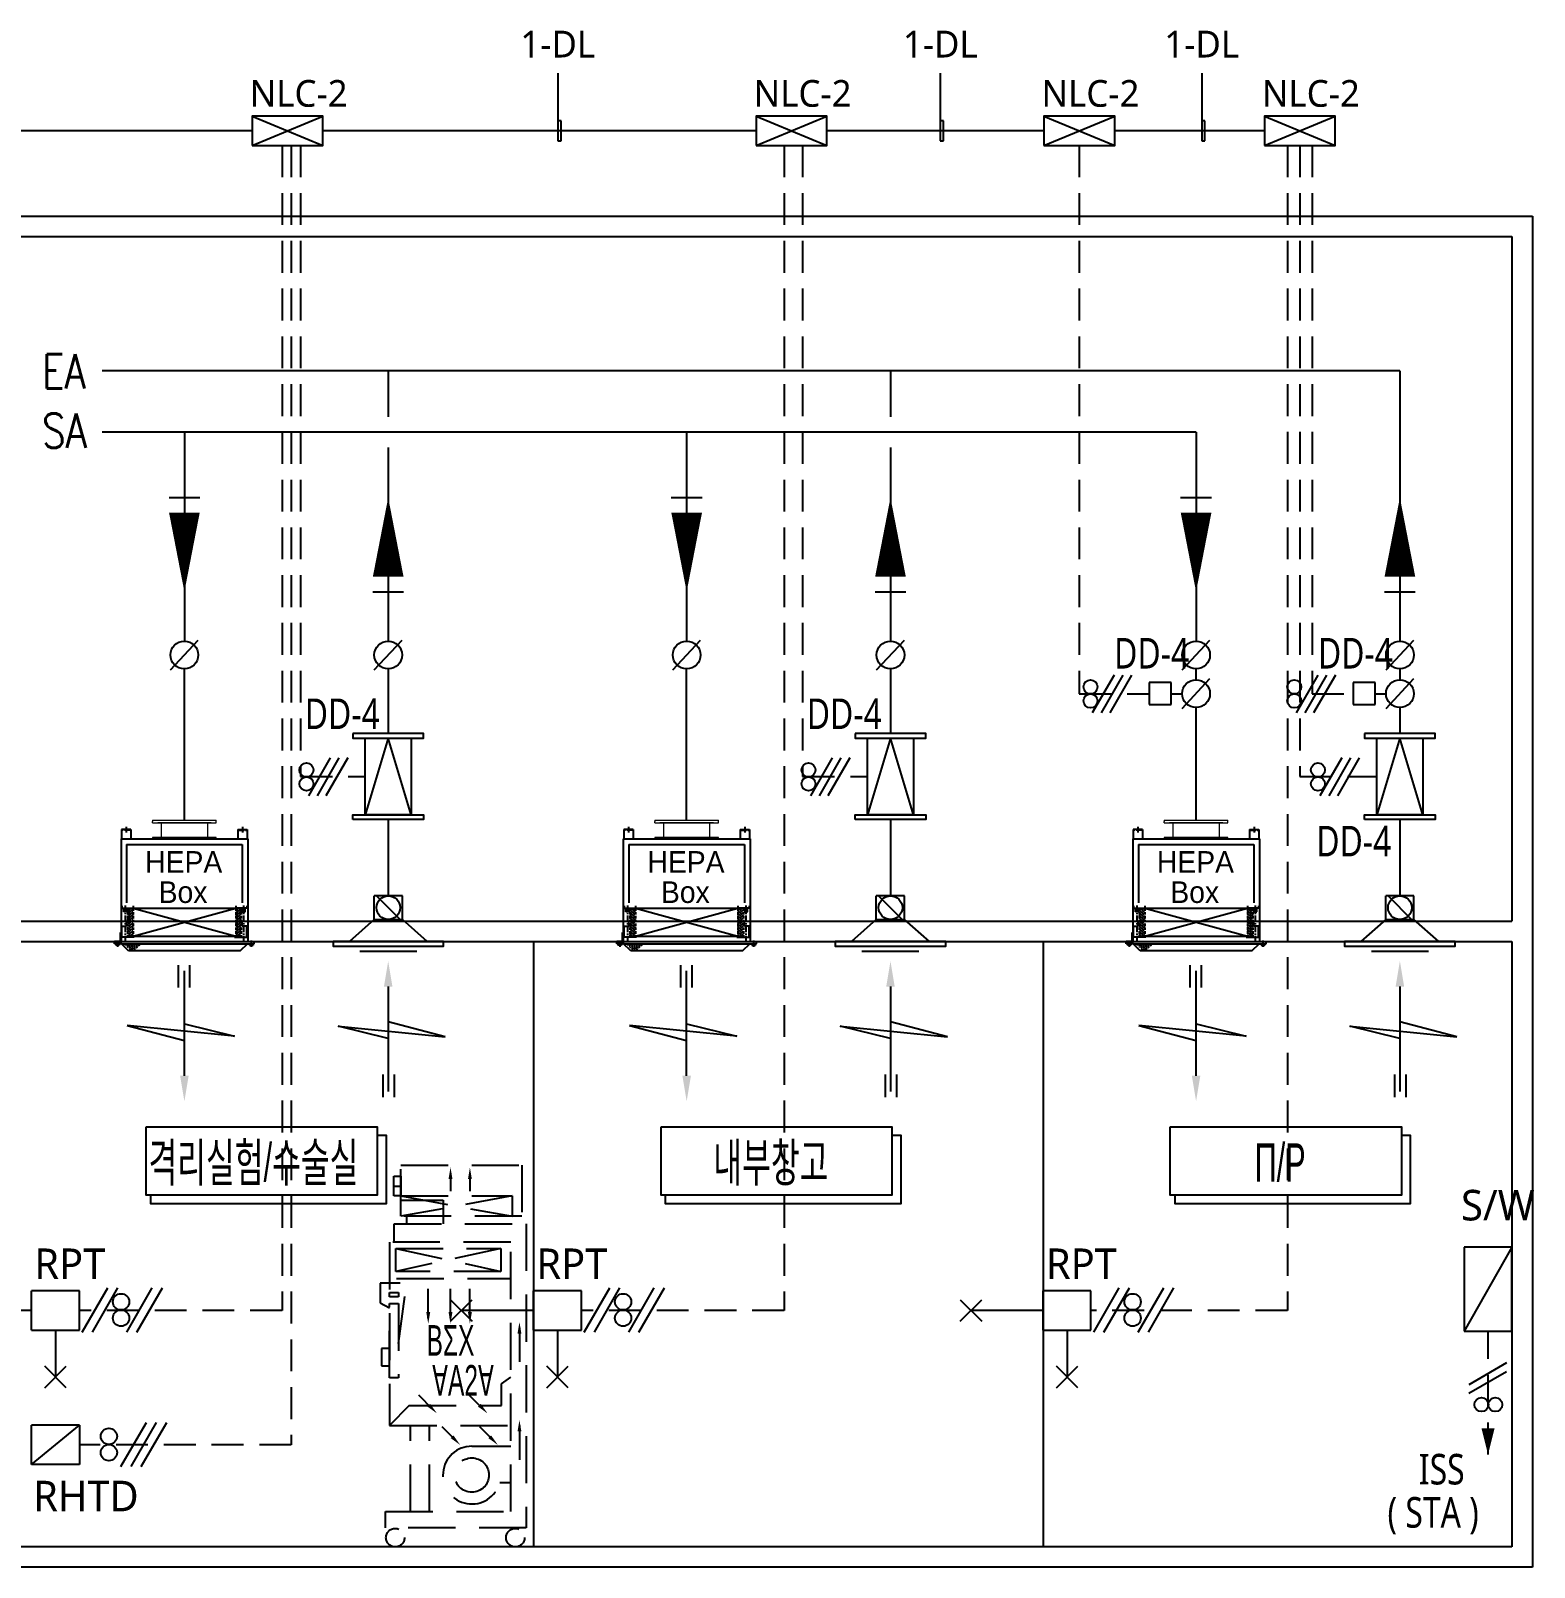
# Model space of a CAD drawing. Header units: millimetres. Extents: x -86 to 11742, y 5229 to 11464.
# Drawn here: x 8891.3 to 9009.4, y 5391.2 to 5511.9 of the extents above; entities that cross this region are included whole.
import ezdxf
from ezdxf.enums import TextEntityAlignment as Align

# ---------------------------------------------------------------- set-up
doc = ezdxf.new("R2010")
doc.units = ezdxf.units.MM
doc.header["$LTSCALE"] = 5
for name, pattern in [('$RECOVER_920808140118-19', [0]), ('CENTER', [2, 1.25, -0.25, 0.25, -0.25]), ('DASHED', [0.75, 0.5, -0.25]), ('HIDDEN', [0.375, 0.25, -0.125])]:
    doc.linetypes.add(name, pattern=pattern)
doc.layers.get('0').update_dxf_attribs({"linetype": 'CONTINUOUS'})
for name, color, linetype in [('2', 2, 'CONTINUOUS'), ('7', 7, 'CONTINUOUS'), ('AUTO', 7, 'CONTINUOUS'), ('NARA', 8, 'CONTINUOUS'), ('장비배치', 2, 'CONTINUOUS')]:
    doc.layers.add(name, color=color, linetype=linetype)
doc.styles.add('GHS', font='ROMANS.shx', dxfattribs={"bigfont": 'GHS.shx'})
doc.styles.add('QQ', font='MALGUN.TTF.TTF')
doc.styles.add('SAMOO', font='Gulim.ttf')
doc.styles.get("Standard").update_dxf_attribs({"font": 'SYMBOL'})
pattern_1 = [(45, (-7996.556, -1174.573), (1e-15, 13.147562), [27.89019, -9.29673]), (135, (-7989.982, -1168), (1e-15, 13.147562), [27.89019, -9.29673])]

# ---------------------------------------------------------------- blocks, each defined once
blk = doc.blocks.new('ARW')
at = {"color": 1}
for p, q in [((-41, 663), (-41, 833)), ((44, 663), (44, 833)), ((0, 0), (0, 790)), ((0, 391), (-377, 298)), ((-377, 298), (429, 379)), ((429, 379), (0, 266))]:
    blk.add_line(p, q, dxfattribs=at)
blk.add_solid([(32, 2), (-32, 2), (0, -190)], dxfattribs=at)
blk = doc.blocks.new('A$C7EE361AC')
at = {"color": 5}
blk.add_line((12, 366), (253, 125), dxfattribs=at)
blk.add_circle((133, 246), 121, dxfattribs=at)
at = {"layer": '2'}
for p, q in [((-12, 125), (-12, 366)), ((277, 366), (-12, 366)), ((277, 125), (277, 366)), ((-12, 125), (-265, -99)), ((-12, 125), (277, 125)), ((530, -99), (277, 125)), ((424, -203), (-159, -203))]:
    blk.add_line(p, q, dxfattribs=at)
blk.add_lwpolyline([(697, -99), (-432, -99), (-432, -147), (697, -147)], close=True, dxfattribs=at)
blk = doc.blocks.new('HB-S1')
at = {"layer": '7', "ltscale": 5}
h = blk.add_hatch(dxfattribs=at)
h.set_pattern_fill('AR-HBONE', color=5, scale=0.091503, style=0)
h.set_pattern_definition(pattern_1)
h.paths.add_polyline_path([(-279.1, 25.3), (-251.6, 25.3), (-251.6, 162.6), (-279.1, 162.6)])
h = blk.add_hatch(dxfattribs=at)
h.set_pattern_fill('AR-HBONE', color=5, scale=0.091503, style=0)
h.set_pattern_definition(pattern_1)
h.paths.add_polyline_path([(279.1, 162.6), (251.6, 162.6), (251.6, 25.3), (279.1, 25.3)])
at = {"ltscale": 5}
for p, q in [((-262.5, 549), (-308.3, 549)), ((-308.3, 549), (-308.3, 503.3)), ((-262.5, 549), (-262.5, 503.3)), ((262.5, 549), (308.3, 549)), ((262.5, 549), (262.5, 503.3)), ((308.3, 549), (308.3, 503.3))]:
    blk.add_line(p, q, dxfattribs=at)
at = {"color": 2, "linetype": 'Continuous', "lineweight": 15}
for p, q in [((-156.5, 594.6), (156.5, 594.6)), ((-156.5, 594.6), (-156.5, 588)), ((-156.5, 581.4), (-156.5, 588)), ((-156.5, 581.4), (156.5, 581.4)), ((131.1, 581.4), (-131.1, 581.4)), ((-114.4, 581.4), (-114.4, 510.4)), ((114.4, 510.4), (114.4, 581.4)), ((156.5, 588), (156.5, 594.6)), ((156.5, 581.4), (156.5, 588)), ((156.5, 510.4), (-156.5, 510.4)), ((-156.5, 510.4), (-156.5, 503.3)), ((156.5, 503.3), (-156.5, 503.3)), ((0, 503.3), (156.5, 503.3)), ((156.5, 503.3), (156.5, 510.4))]:
    blk.add_line(p, q, dxfattribs=at)
at = {"color": 2, "ltscale": 5}
for p, q in [((-311, 503.3), (-311, 0)), ((-311, 503.3), (311, 503.3)), ((-311, 492.2), (-311, 0)), ((311, 503.3), (311, 0)), ((-311, 0), (-343.1, 0)), ((-343.1, -11.2), (-343.1, 0)), ((-311, 0), (311, 0)), ((311, 0), (343.1, 0)), ((343.1, -11.2), (343.1, 0)), ((-306.8, -11.2), (-343.1, -11.2)), ((-337, -11.2), (-337, -19)), ((-319.3, -19), (-337, -19)), ((-319.3, -11.2), (-319.3, -19)), ((-306.8, -11.2), (306.8, -11.2)), ((274.2, -45.8), (-274.2, -45.8)), ((306.8, -11.2), (343.1, -11.2)), ((319.3, -11.2), (319.3, -19)), ((319.3, -19), (337, -19)), ((337, -11.2), (337, -19))]:
    blk.add_line(p, q, dxfattribs=at)
at = {"color": 5, "linetype": '$RECOVER_920808140118-19', "ltscale": 5}
for p, q in [((-283.3, 475.5), (-283.3, 190)), ((-283.3, 475.5), (283.3, 475.5)), ((283.3, 475.5), (283.3, 190))]:
    blk.add_line(p, q, dxfattribs=at)
at = {"color": 5, "ltscale": 5}
for p, q in [((-306.5, 173.7), (-306.5, 162.6)), ((-306.5, 162.6), (-251.6, 162.6)), ((-297.8, 144.7), (-297.8, 162.6)), ((-283.7, 162.6), (-283.7, 144.7)), ((-251.6, 173.7), (-251.6, 162.6)), ((251.6, 173.7), (251.6, 162.6)), ((306.5, 162.6), (251.6, 162.6)), ((283.7, 162.6), (283.7, 144.7)), ((297.8, 144.7), (297.8, 162.6)), ((306.5, 173.7), (306.5, 162.6)), ((-283.7, 144.7), (-297.8, 144.7)), ((-283.7, 74.4), (-283.7, 102.1)), ((283.7, 144.7), (297.8, 144.7)), ((283.7, 74.4), (283.7, 102.1)), ((-306.5, 20.7), (-306.5, 74.4)), ((-306.5, 74.4), (-283.7, 74.4)), ((-246.3, 20.7), (-306.5, 20.7)), ((246.3, 20.7), (306.5, 20.7)), ((306.5, 74.4), (283.7, 74.4)), ((306.5, 20.7), (306.5, 74.4))]:
    blk.add_line(p, q, dxfattribs=at)
at = {"layer": '7', "color": 1, "linetype": 'CENTER', "ltscale": 5}
for p, q in [((-262.5, 546.1), (-308.3, 546.1)), ((-285.4, 562.8), (-285.4, 534.8)), ((262.5, 546.1), (308.3, 546.1)), ((285.4, 562.8), (285.4, 534.8)), ((-290.7, 176.6), (-290.7, 3.5)), ((290.7, 176.6), (290.7, 3.5)), ((-328.2, 4.9), (-328.2, -30.2)), ((328.2, 4.9), (328.2, -30.2))]:
    blk.add_line(p, q, dxfattribs=at)
at = {"layer": '7', "color": 5, "linetype": 'DASHED', "ltscale": 5}
for p, q in [((-279.1, 162.6), (-279.1, 25.3)), ((-251.6, 162.6), (-251.6, 25.3)), ((251.6, 162.6), (251.6, 25.3)), ((279.1, 162.6), (279.1, 25.3))]:
    blk.add_line(p, q, dxfattribs=at)
at = {"layer": '7', "color": 5, "linetype": 'Continuous', "ltscale": 0.3}
for p, q in [((-251.6, 162.6), (251.6, 162.6)), ((-251.6, 25.3), (251.6, 162.6)), ((-251.6, 162.6), (251.6, 25.3)), ((-279.1, 25.3), (279.1, 25.3))]:
    blk.add_line(p, q, dxfattribs=at)
at = {"layer": '7', "color": 1, "ltscale": 5}
blk.add_line((-315.9, 43.7), (-315.9, 2.7), dxfattribs=at)
at = {"layer": '7', "color": 2, "ltscale": 5}
for p, q in [((-274.2, -45.8), (-311, -11.1)), ((274.2, -45.8), (311, -11.1))]:
    blk.add_line(p, q, dxfattribs=at)
at = {"layer": '7', "color": 5, "linetype": 'CENTER'}
for centre in [(-282.8, -17.3), (-272, -17.3), (-272, -27.9), (-260.6, -17.3), (-260.6, -27.9), (-260.6, -38.9), (-249.3, -17.3), (-249.3, -27.9), (-249.3, -38.9), (-238, -17.3), (-238, -27.9), (-226.1, -17.3)]:
    blk.add_circle(centre, 4.77, dxfattribs=at)
at = {"layer": '7', "color": 1, "style": 'SAMOO'}
for s, p in [('HEPA', (-3.2, 389.8)), ('Box', (-6.6, 241))]:
    blk.add_text(s, height=106.23, dxfattribs=at).set_placement(p, align=Align.MIDDLE)
blk = doc.blocks.new('bsc-af')
at = {"layer": '장비배치', "color": 5, "linetype": 'HIDDEN', "ltscale": 200}
for p, q in [((292.8, 1979.5), (292.8, 1883.4)), ((395.7, 1979.5), (395.7, 1883.4)), ((30.3, 1858.9), (618.6, 1750.9)), ((618.6, 1858.9), (30.3, 1750.9)), ((30.3, 1858.9), (618.6, 1858.9)), ((618.6, 1858.9), (618.6, 1750.9)), ((3.4, 1579.9), (559.8, 1459.1)), ((559.8, 1579.9), (3.4, 1459.1)), ((174.9, 1212.1), (174.9, 1367.6)), ((292.8, 1212.1), (292.8, 1367.6)), ((395.7, 1212.1), (395.7, 1367.6)), ((657.9, 1160), (657.9, 979.4)), ((199.8, 728.4), (124.6, 803.6)), ((467.5, 728.4), (392.3, 803.6)), ((323.2, 561.1), (248, 636.2)), ((522.6, 561.1), (447.4, 636.2)), ((657.9, 642.5), (657.9, 461.9)), ((405.5, 533.2), (611.6, 533.2)), ((553.3, 341.6), (611.6, 341.6))]:
    blk.add_line(p, q, dxfattribs=at)
at = {"layer": '장비배치', "linetype": 'HIDDEN', "ltscale": 200}
for p, q in [((-8, 1910.8), (30.3, 1910.8)), ((30.3, 1836.6), (253.8, 1836.6)), ((253.8, 1836.6), (253.8, 1711.8)), ((-5.5, 1613.1), (-5.5, 1711.8)), ((-5.5, 1711.8), (693.8, 1711.8)), ((60.5, 1750.9), (60.5, 1711.8)), ((693.8, 1711.8), (693.8, 100.8)), ((-30.1, 1613.1), (-30.1, 643.2)), ((611.6, 1613.1), (-30.1, 1613.1)), ((611.6, 187.1), (611.6, 1613.1)), ((25.6, 1396.6), (-79.2, 1396.6)), ((-79.2, 1396.6), (-79.2, 1291.9)), ((7.5, 1420.8), (611.6, 1420.8)), ((18.1, 1077.7), (63.8, 1420.8)), ((-79.2, 1291.9), (-30.1, 1265.7)), ((-30.1, 1050.2), (-73.2, 1050.2)), ((-73.2, 1050.2), (-73.2, 959.6)), ((-73.2, 959.6), (-30.1, 959.6)), ((562.6, 864), (611.6, 898.8)), ((562.6, 748.9), (562.6, 864)), ((73.5, 748.9), (-30.1, 643.2)), ((73.5, 748.9), (562.6, 748.9)), ((-30.1, 643.2), (611.6, 643.2)), ((80.9, 187.1), (80.9, 643.2)), ((181.4, 187.1), (181.4, 643.2)), ((-50.7, 187.1), (693.8, 187.1)), ((-50.7, 100.8), (-50.7, 187.1)), ((693.8, 100.8), (-50.7, 100.8))]:
    blk.add_line(p, q, dxfattribs=at)
for points in [[(-8, 1962.7), (30.3, 1962.7), (30.3, 1858.9), (-8, 1858.9)], [(30.3, 2022.5), (671.1, 2022.5), (671.1, 1750.9), (30.3, 1750.9)], [(-30.1, 1347.8), (18.1, 1347.8), (18.1, 1324.3), (-30.1, 1324.3)], [(-30.1, 1289.1), (18.1, 1289.1), (18.1, 894.8), (-30.1, 894.8)]]:
    blk.add_lwpolyline(points, close=True, dxfattribs=at)
at = {"layer": '장비배치', "color": 5, "linetype": 'HIDDEN', "ltscale": 200}
blk.add_lwpolyline([(3.4, 1579.9), (559.8, 1579.9), (559.8, 1459.1), (3.4, 1459.1)], close=True, dxfattribs=at)
blk.add_circle((405.5, 380.3), 91, dxfattribs=at)
at = {"layer": '장비배치', "linetype": 'HIDDEN', "ltscale": 200}
for centre in [(0, 49), (636.2, 49)]:
    blk.add_circle(centre, 49, dxfattribs=at)
at = {"layer": '장비배치', "color": 5, "linetype": 'HIDDEN', "ltscale": 200}
blk.add_arc((405.5, 380.3), 152.9, 89.99892, 345.30856, dxfattribs=at)
for points in [[(303.1, 1948.3), (282.6, 1948.3), (292.8, 2009.8)], [(405.9, 1948.3), (385.4, 1948.3), (395.7, 2009.8)], [(185.2, 1243.2), (164.7, 1243.2), (174.9, 1181.8)], [(303.1, 1243.2), (282.6, 1243.2), (292.8, 1181.8)], [(405.9, 1243.2), (385.4, 1243.2), (395.7, 1181.8)], [(647.7, 1128.9), (668.2, 1128.9), (657.9, 1190.3)], [(185, 757.7), (170.5, 743.2), (221.2, 707)], [(452.7, 757.7), (438.2, 743.2), (488.9, 707)], [(647.7, 611.3), (668.2, 611.3), (657.9, 672.8)], [(308.4, 590.3), (293.9, 575.9), (344.6, 539.6)], [(507.8, 590.3), (493.3, 575.9), (544, 539.6)]]:
    blk.add_solid(points, dxfattribs=at)

msp = doc.modelspace()

# ---------------------------------------------------------------- linework, layer by layer
at = {"layer": 'AUTO', "color": 2}
for p, q in [((8932.7, 5508.53), (8932.7, 5503.21)), ((8962.73, 5508.53), (8962.73, 5503.21)), ((8983.25, 5508.53), (8983.25, 5503.21)), ((8908.71, 5504), (8857.48, 5504)), ((8948.27, 5504), (8914.25, 5504)), ((8932.97, 5504.78), (8932.7, 5504.78)), ((8932.97, 5503.21), (8932.97, 5504.78)), ((8970.87, 5504), (8953.82, 5504)), ((8962.99, 5504.78), (8962.73, 5504.78)), ((8962.99, 5503.21), (8962.99, 5504.78)), ((8988.17, 5504), (8976.42, 5504)), ((8983.51, 5504.78), (8983.25, 5504.78)), ((8983.51, 5503.21), (8983.51, 5504.78)), ((8932.7, 5503.21), (8932.97, 5503.21)), ((8962.73, 5503.21), (8962.99, 5503.21)), ((8983.25, 5503.21), (8983.51, 5503.21)), ((9007.61, 5416.35), (9003.85, 5409.75)), ((8891.39, 5399.27), (8895.15, 5402.36))]:
    msp.add_line(p, q, dxfattribs=at)
at = {"layer": 'AUTO'}
for p, q in [((8908.71, 5505.14), (8914.25, 5502.85)), ((8908.71, 5502.85), (8914.25, 5505.14)), ((8908.71, 5505.14), (8914.25, 5502.85)), ((8908.71, 5502.85), (8914.25, 5505.14)), ((8948.27, 5505.14), (8953.82, 5502.85)), ((8948.27, 5502.85), (8953.82, 5505.14)), ((8948.27, 5505.14), (8953.82, 5502.85)), ((8948.27, 5502.85), (8953.82, 5505.14)), ((8970.87, 5505.14), (8976.42, 5502.85)), ((8970.87, 5502.85), (8976.42, 5505.14)), ((8970.87, 5505.14), (8976.42, 5502.85)), ((8970.87, 5502.85), (8976.42, 5505.14)), ((8988.17, 5505.14), (8993.72, 5502.85)), ((8988.17, 5502.85), (8993.72, 5505.14)), ((8988.17, 5505.14), (8993.72, 5502.85)), ((8988.17, 5502.85), (8993.72, 5505.14)), ((8976.38, 5461.26), (8974.66, 5458.29)), ((8977.06, 5461.26), (8975.35, 5458.29)), ((8977.75, 5461.26), (8976.04, 5458.29)), ((8992.38, 5461.26), (8990.66, 5458.29)), ((8993.06, 5461.26), (8991.35, 5458.29)), ((8993.75, 5461.26), (8992.04, 5458.29)), ((8914.84, 5454.75), (8913.12, 5451.78)), ((8915.52, 5454.75), (8913.81, 5451.78)), ((8916.21, 5454.75), (8914.49, 5451.78)), ((8954.25, 5454.75), (8952.53, 5451.78)), ((8954.93, 5454.75), (8953.22, 5451.78)), ((8955.62, 5454.75), (8953.9, 5451.78)), ((8994.25, 5454.75), (8992.53, 5451.78)), ((8994.93, 5454.75), (8993.22, 5451.78)), ((8995.62, 5454.75), (8993.9, 5451.78)), ((8895.37, 5409.68), (8897.37, 5413.14)), ((8896.17, 5409.68), (8898.17, 5413.14)), ((8898.86, 5409.68), (8900.86, 5413.14)), ((8899.66, 5409.68), (8901.66, 5413.14)), ((8924.29, 5412.22), (8925.98, 5410.53)), ((8924.29, 5410.53), (8925.98, 5412.22)), ((8934.78, 5409.68), (8936.78, 5413.14)), ((8935.58, 5409.68), (8937.58, 5413.14)), ((8938.27, 5409.68), (8940.27, 5413.14)), ((8939.07, 5409.68), (8941.07, 5413.14)), ((8964.29, 5412.22), (8965.98, 5410.53)), ((8964.29, 5410.53), (8965.98, 5412.22)), ((8974.78, 5409.68), (8976.78, 5413.14)), ((8975.58, 5409.68), (8977.58, 5413.14)), ((8978.27, 5409.68), (8980.27, 5413.14)), ((8979.07, 5409.68), (8981.07, 5413.14)), ((8891.39, 5411.38), (8885.73, 5411.38)), ((8930.8, 5411.38), (8925.14, 5411.38)), ((8970.8, 5411.38), (8965.14, 5411.38)), ((8893.27, 5409.83), (8893.27, 5406.14)), ((8932.68, 5409.83), (8932.68, 5406.14)), ((8972.68, 5409.83), (8972.68, 5406.14)), ((9007.19, 5407.25), (9004.22, 5405.53)), ((8892.43, 5405.29), (8894.12, 5406.99)), ((8894.12, 5405.29), (8892.43, 5406.99)), ((8931.84, 5405.29), (8933.53, 5406.99)), ((8933.53, 5405.29), (8931.84, 5406.99)), ((8971.84, 5405.29), (8973.53, 5406.99)), ((8973.53, 5405.29), (8971.84, 5406.99)), ((9007.19, 5406.56), (9004.22, 5404.85)), ((8898.41, 5399.12), (8900.41, 5402.58)), ((8899.21, 5399.12), (8901.21, 5402.58)), ((8900.01, 5399.12), (8902.01, 5402.58))]:
    msp.add_line(p, q, dxfattribs=at)
at = {"layer": 'AUTO', "color": 4, "linetype": 'DASHED'}
for p, q in [((8911.06, 5502.85), (8911.06, 5411.38)), ((8911.78, 5502.85), (8911.78, 5400.82)), ((8912.51, 5502.85), (8912.51, 5453.29)), ((8950.47, 5502.85), (8950.47, 5411.38)), ((8951.92, 5502.85), (8951.92, 5453.29)), ((8973.64, 5502.85), (8973.64, 5459.8)), ((8989.98, 5502.85), (8989.98, 5411.38)), ((8990.95, 5502.85), (8990.95, 5453.29)), ((8991.92, 5502.85), (8991.92, 5459.8)), ((8973.64, 5459.8), (8979.13, 5459.8)), ((8991.92, 5459.8), (8995.13, 5459.8)), ((8912.51, 5453.29), (8917.58, 5453.29)), ((8951.92, 5453.29), (8956.99, 5453.29)), ((8990.95, 5453.29), (8996.99, 5453.29)), ((8911.06, 5411.38), (8895.15, 5411.38)), ((8950.47, 5411.38), (8934.56, 5411.38)), ((8989.98, 5411.38), (8974.56, 5411.38)), ((9005.73, 5400.07), (9005.73, 5409.75)), ((8911.78, 5400.82), (8895.15, 5400.82))]:
    msp.add_line(p, q, dxfattribs=at)
at = {"layer": 'AUTO', "color": 3}
for p, q in [((9007.61, 5416.35), (9003.85, 5416.35)), ((9003.85, 5416.35), (9003.85, 5409.75)), ((9007.61, 5409.75), (9007.61, 5416.35)), ((8895.15, 5412.92), (8891.39, 5412.92)), ((8891.39, 5409.83), (8891.39, 5412.92)), ((8895.15, 5409.83), (8895.15, 5412.92)), ((8934.56, 5412.92), (8930.8, 5412.92)), ((8930.8, 5409.83), (8930.8, 5412.92)), ((8934.56, 5409.83), (8934.56, 5412.92)), ((8974.56, 5412.92), (8970.8, 5412.92)), ((8970.8, 5409.83), (8970.8, 5412.92)), ((8974.56, 5409.83), (8974.56, 5412.92)), ((8891.39, 5409.83), (8895.15, 5409.83)), ((8930.8, 5409.83), (8934.56, 5409.83)), ((8970.8, 5409.83), (8974.56, 5409.83)), ((9003.85, 5409.75), (9007.61, 5409.75)), ((8891.39, 5399.27), (8891.39, 5402.36)), ((8895.15, 5402.36), (8891.39, 5402.36)), ((8895.15, 5402.36), (8895.15, 5399.27)), ((8895.15, 5399.27), (8891.39, 5399.27))]:
    msp.add_line(p, q, dxfattribs=at)
at = {"layer": 'AUTO'}
for points in [[(8908.71, 5502.85), (8914.25, 5502.85), (8914.25, 5505.14), (8908.71, 5505.14)], [(8908.71, 5502.85), (8914.25, 5502.85), (8914.25, 5505.14), (8908.71, 5505.14)], [(8948.27, 5502.85), (8953.82, 5502.85), (8953.82, 5505.14), (8948.27, 5505.14)], [(8948.27, 5502.85), (8953.82, 5502.85), (8953.82, 5505.14), (8948.27, 5505.14)], [(8970.87, 5502.85), (8976.42, 5502.85), (8976.42, 5505.14), (8970.87, 5505.14)], [(8970.87, 5502.85), (8976.42, 5502.85), (8976.42, 5505.14), (8970.87, 5505.14)], [(8988.17, 5502.85), (8993.72, 5502.85), (8993.72, 5505.14), (8988.17, 5505.14)], [(8988.17, 5502.85), (8993.72, 5502.85), (8993.72, 5505.14), (8988.17, 5505.14)]]:
    msp.add_lwpolyline(points, close=True, dxfattribs=at)
msp.add_lwpolyline([(9005.73, 5400.07, 0, 1.03, 0), (9005.73, 5402.13, 1.03, 1.03, 0)], format="xyseb", dxfattribs=at)
for centre, radius in [((8974.52, 5460.33), 0.549), ((8990.52, 5460.33), 0.549), ((8974.52, 5459.23), 0.549), ((8990.52, 5459.23), 0.549), ((8912.97, 5453.81), 0.549), ((8952.38, 5453.81), 0.549), ((8992.38, 5453.81), 0.549), ((8912.97, 5452.72), 0.549), ((8952.38, 5452.72), 0.549), ((8992.38, 5452.72), 0.549), ((8898.42, 5412.05), 0.64), ((8937.83, 5412.05), 0.64), ((8977.83, 5412.05), 0.64), ((8898.42, 5410.77), 0.64), ((8937.83, 5410.77), 0.64), ((8977.83, 5410.77), 0.64), ((9005.21, 5403.98), 0.549), ((9006.3, 5403.98), 0.549), ((8897.46, 5401.49), 0.64), ((8897.46, 5400.21), 0.64)]:
    msp.add_circle(centre, radius, dxfattribs=at)
at = {"layer": 'NARA', "color": 8}
for p, q in [((8528, 5497.29), (9009.21, 5497.29)), ((9009.21, 5497.29), (9009.21, 5391.21)), ((8704.75, 5495.69), (9007.61, 5495.69)), ((9007.61, 5495.69), (9007.61, 5441.95)), ((8998.81, 5485.14), (8896.94, 5485.14)), ((8919.39, 5485.14), (8919.39, 5481.54)), ((8958.82, 5485.14), (8958.82, 5481.54)), ((8998.81, 5485.14), (8998.81, 5463.93)), ((8982.81, 5480.34), (8896.94, 5480.34)), ((8903.39, 5480.34), (8903.39, 5463.93)), ((8942.82, 5480.34), (8942.82, 5463.93)), ((8982.81, 5480.34), (8982.81, 5463.93)), ((8919.39, 5479.14), (8919.39, 5463.93)), ((8958.82, 5479.14), (8958.82, 5463.93)), ((8902.19, 5475.2), (8904.6, 5475.2)), ((8941.61, 5475.2), (8944.03, 5475.2)), ((8981.6, 5475.2), (8984.01, 5475.2)), ((8918.19, 5467.8), (8920.6, 5467.8)), ((8957.61, 5467.8), (8960.03, 5467.8)), ((8997.6, 5467.8), (9000.01, 5467.8)), ((8903.39, 5449.86), (8903.39, 5461.75)), ((8919.39, 5461.75), (8919.39, 5456.67)), ((8919.39, 5461.75), (8919.39, 5456.67)), ((8942.82, 5449.86), (8942.82, 5461.75)), ((8958.82, 5461.75), (8958.82, 5456.67)), ((8958.82, 5461.75), (8958.82, 5456.67)), ((8982.81, 5460.89), (8982.81, 5461.75)), ((8998.81, 5461.75), (8998.81, 5460.89)), ((8998.81, 5461.75), (8998.81, 5460.89)), ((8980.86, 5459.8), (8981.72, 5459.8)), ((8996.86, 5459.8), (8997.72, 5459.8)), ((8982.81, 5449.86), (8982.81, 5458.71)), ((8998.81, 5458.71), (8998.81, 5456.67)), ((8998.81, 5458.71), (8998.81, 5456.67)), ((8919.39, 5456.31), (8917.58, 5450.28)), ((8921.2, 5450.28), (8919.39, 5456.31)), ((8958.82, 5456.31), (8957.01, 5450.28)), ((8960.63, 5450.28), (8958.82, 5456.31)), ((8998.81, 5456.31), (8997, 5450.28)), ((9000.62, 5450.28), (8998.81, 5456.31)), ((8919.39, 5449.91), (8919.39, 5443.93)), ((8919.39, 5449.91), (8919.39, 5443.93)), ((8958.82, 5449.91), (8958.82, 5443.93)), ((8958.82, 5449.91), (8958.82, 5443.93)), ((8998.81, 5449.91), (8998.81, 5443.93)), ((8998.81, 5449.91), (8998.81, 5443.93)), ((8704.75, 5441.95), (9007.61, 5441.95)), ((8704.75, 5440.35), (9007.61, 5440.35)), ((8930.8, 5440.35), (8930.8, 5392.81)), ((8970.8, 5440.35), (8970.8, 5392.81)), ((9007.61, 5440.35), (9007.61, 5392.81)), ((9007.61, 5440.35), (9007.61, 5392.81)), ((9007.61, 5440.35), (9007.61, 5392.81)), ((9007.61, 5440.35), (9007.61, 5392.81)), ((9007.61, 5440.35), (9007.61, 5392.81)), ((9009.21, 5440.35), (9009.21, 5392.81)), ((9007.61, 5392.81), (8704.75, 5392.81)), ((9009.21, 5391.21), (8528, 5391.21))]:
    msp.add_line(p, q, dxfattribs=at)
at = {"layer": 'NARA', "color": 8, "linetype": 'Continuous'}
for p, q in [((8902.3, 5461.67), (8904.48, 5464.01)), ((8918.3, 5461.67), (8920.48, 5464.01)), ((8941.73, 5461.67), (8943.91, 5464.01)), ((8957.73, 5461.67), (8959.91, 5464.01)), ((8981.72, 5461.67), (8983.9, 5464.01)), ((8997.72, 5461.67), (8999.9, 5464.01)), ((8980.86, 5460.67), (8979.13, 5460.67)), ((8979.13, 5460.67), (8979.13, 5458.94)), ((8980.86, 5458.94), (8980.86, 5460.67)), ((8981.72, 5458.63), (8983.9, 5460.98)), ((8996.86, 5460.67), (8995.13, 5460.67)), ((8995.13, 5460.67), (8995.13, 5458.94)), ((8996.86, 5458.94), (8996.86, 5460.67)), ((8997.72, 5458.63), (8999.9, 5460.98)), ((8979.13, 5458.94), (8980.86, 5458.94)), ((8995.13, 5458.94), (8996.86, 5458.94))]:
    msp.add_line(p, q, dxfattribs=at)
at = {"layer": 'NARA', "color": 8}
for points in [[(8919.39, 5475.2, 0, 2.41, 0), (8919.39, 5468.98, 2.41, 2.41, 0)], [(8958.82, 5475.2, 0, 2.41, 0), (8958.82, 5468.98, 2.41, 2.41, 0)], [(8998.81, 5475.2, 0, 2.41, 0), (8998.81, 5468.98, 2.41, 2.41, 0)], [(8903.39, 5467.8, 0, 2.41, 0), (8903.39, 5474.02, 2.41, 2.41, 0)], [(8942.82, 5467.8, 0, 2.41, 0), (8942.82, 5474.02, 2.41, 2.41, 0)], [(8982.81, 5467.8, 0, 2.41, 0), (8982.81, 5474.02, 2.41, 2.41, 0)]]:
    msp.add_lwpolyline(points, format="xyseb", dxfattribs=at)
for points in [[(8916.62, 5456.67), (8916.62, 5456.31), (8922.17, 5456.31), (8922.17, 5456.67)], [(8917.58, 5456.31), (8921.2, 5456.31), (8921.2, 5450.28), (8917.58, 5450.28)], [(8956.05, 5456.67), (8956.05, 5456.31), (8961.6, 5456.31), (8961.6, 5456.67)], [(8957.01, 5456.31), (8960.63, 5456.31), (8960.63, 5450.28), (8957.01, 5450.28)], [(8996.03, 5456.67), (8996.03, 5456.31), (9001.58, 5456.31), (9001.58, 5456.67)], [(8997, 5456.31), (9000.62, 5456.31), (9000.62, 5450.28), (8997, 5450.28)], [(8916.62, 5449.91), (8916.62, 5450.28), (8922.17, 5450.28), (8922.17, 5449.91)], [(8956.05, 5449.91), (8956.05, 5450.28), (8961.6, 5450.28), (8961.6, 5449.91)], [(8996.03, 5449.91), (8996.03, 5450.28), (9001.58, 5450.28), (9001.58, 5449.91)], [(8900.37, 5425.77), (8900.37, 5420.44), (8918.56, 5420.44), (8918.56, 5425.77)], [(8940.78, 5425.77), (8940.78, 5420.44), (8958.96, 5420.44), (8958.96, 5425.77)], [(8980.76, 5425.77), (8980.76, 5420.44), (8998.95, 5420.44), (8998.95, 5425.77)]]:
    msp.add_lwpolyline(points, close=True, dxfattribs=at)
for points in [[(8900.74, 5420.44), (8900.74, 5419.77), (8919.26, 5419.77), (8919.26, 5425.11), (8918.59, 5425.11)], [(8941.14, 5420.44), (8941.14, 5419.77), (8959.66, 5419.77), (8959.66, 5425.11), (8958.99, 5425.11)], [(8981.13, 5420.44), (8981.13, 5419.77), (8999.65, 5419.77), (8999.65, 5425.11), (8998.98, 5425.11)]]:
    msp.add_lwpolyline(points, dxfattribs=at)
at = {"layer": 'NARA', "color": 8, "linetype": 'Continuous'}
for centre in [(8903.39, 5462.84), (8919.39, 5462.84), (8942.82, 5462.84), (8958.82, 5462.84), (8982.81, 5462.84), (8998.81, 5462.84), (8982.81, 5459.8), (8998.81, 5459.8)]:
    msp.add_circle(centre, 1.09, dxfattribs=at)

# ---------------------------------------------------------------- block references
at = {"layer": 'NARA', "color": 8}
for name, p, xscale, yscale, zscale in [('HB-S1', (8903.39, 5440.35), 0.016, 0.016, 0.016), ('HB-S1', (8942.82, 5440.35), 0.016, 0.016, 0.016), ('HB-S1', (8982.81, 5440.35), 0.016, 0.016, 0.016), ('A$C7EE361AC', (8918.38, 5441.11), 0.007679999998211707, 0.007679999998211707, 0.007679999998211707), ('A$C7EE361AC', (8957.8, 5441.11), 0.007679999998211707, 0.007679999998211707, 0.007679999998211707), ('A$C7EE361AC', (8997.79, 5441.11), 0.007679999998211707, 0.007679999998211707, 0.007679999998211707), ('ARW', (8903.39, 5429.79), -0.01044911434315145, 0.01044911435432732, 0.01044911435114711), ('ARW', (8942.82, 5429.79), -0.01044911434315145, 0.01044911435432732, 0.01044911435114711), ('ARW', (8982.81, 5429.79), -0.01044911434315145, 0.01044911435432732, 0.01044911435114711), ('bsc-af', (8919.94, 5392.81), 0.0148235272310729, 0.0148235272310729, 0.0148235272310729)]:
    msp.add_blockref(name, p, dxfattribs=dict(at, xscale=xscale, yscale=yscale, zscale=zscale))
at = {"layer": 'NARA', "color": 8, "xscale": -0.01044911434315145, "yscale": 0.01044911435432732, "zscale": 0.01044911435114711, "rotation": 180}
for p in [(8919.39, 5436.82), (8958.82, 5436.82), (8998.81, 5436.82)]:
    msp.add_blockref('ARW', p, dxfattribs=at)

# ---------------------------------------------------------------- texts
at = {"layer": 'AUTO', "color": 2, "style": 'QQ'}
for p in [(8932.7, 5510.8), (8962.73, 5510.8), (8983.25, 5510.8)]:
    msp.add_text('1-DL', height=2.1, dxfattribs=at).set_placement(p, align=Align.MIDDLE_CENTER)
for s, height, p in [('NLC-2', 2.1, (8908.52, 5505.88)), ('NLC-2', 2.1, (8948.08, 5505.88)), ('NLC-2', 2.1, (8970.68, 5505.88)), ('NLC-2', 2.1, (8987.98, 5505.88)), ('S/W', 2.4, (9003.61, 5418.44)), ('RPT', 2.4, (8891.61, 5413.84)), ('RPT', 2.4, (8931.02, 5413.84)), ('RPT', 2.4, (8971.02, 5413.84)), ('RHTD', 2.4, (8891.52, 5395.6))]:
    msp.add_text(s, height=height, dxfattribs=at).set_placement(p)
at = {"layer": 'AUTO', "color": 2, "style": 'QQ', "width": 0.8}
for s, p in [('DD-4', (8976.38, 5461.77)), ('DD-4', (8992.38, 5461.77)), ('DD-4', (8912.84, 5457.02)), ('DD-4', (8952.25, 5457.02)), ('DD-4', (8992.25, 5447.02)), ('ISS', (9000.3, 5397.71))]:
    msp.add_text(s, height=2.4, dxfattribs=at).set_placement(p)
at = {"layer": 'AUTO', "color": 4, "style": 'QQ', "width": 0.8}
msp.add_text('( STA )', height=2.4, dxfattribs=at).set_placement((8997.84, 5394.32))
at = {"layer": 'NARA', "color": 8, "style": 'GHS', "width": 0.8}
for s, p in [('EA', (8892.22, 5483.75)), ('SA', (8892.22, 5479.1))]:
    msp.add_text(s, height=2.7, dxfattribs=at).set_placement(p)
at = {"layer": 'NARA', "color": 8, "width": 0.6}
for s, height, p in [('격리실험/수술실', 3, (8900.57, 5421.49)), ('내부창고', 3, (8944.91, 5421.49)), ('P/R', 3, (8987.4, 5421.49)), ('BSC', 2.4, (8922.4, 5407.82)), ('"A2"', 2.4, (8922.84, 5404.69))]:
    msp.add_text(s, height=height, dxfattribs=at).set_placement(p)

doc.saveas('drawing.dxf')
